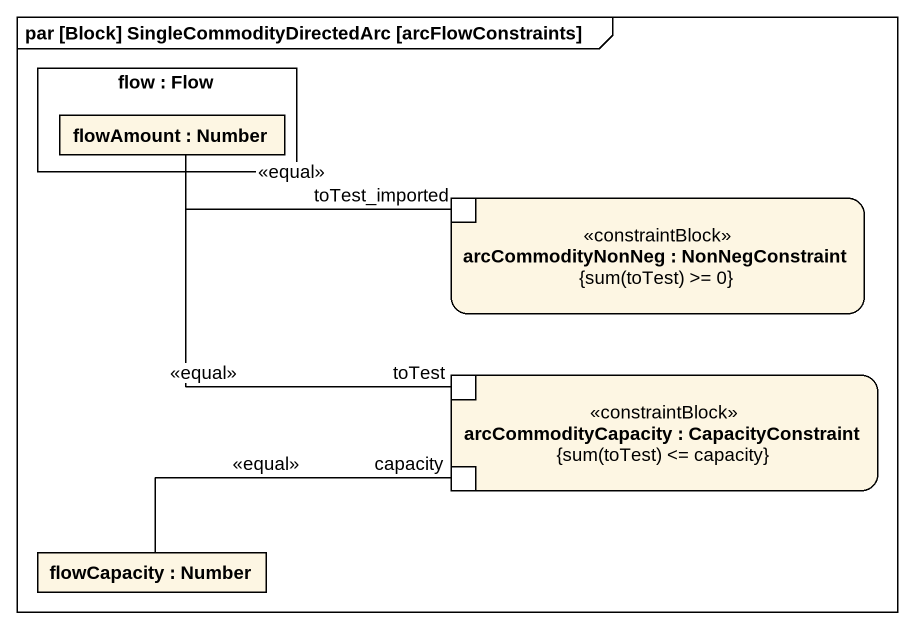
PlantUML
@startuml
mainframe par [Block] SingleCommodityDirectedArc [arcFlowConstraints]
rectangle "flow : Flow" as flow {
  rectangle "flowAmount : Number" as flowAmount
}
rectangle "arcCommodityNonNeg : NonNegConstraint\n{sum(toTest) >= 0}" as arcCommodityNonNeg <<constraintBlock>> {
  port toTest_imported
}
rectangle "arcCommodityCapacity : CapacityConstraint\n{sum(toTest) <= capacity}" as arcCommodityCapacity <<constraintBlock>> {
  port toTest
  port capacity
}
rectangle "flowCapacity : Number" as flowCapacity
toTest_imported -left- flowAmount : <<equal>>
toTest -up- flowAmount : <<equal>>
capacity -left- flowCapacity : <<equal>>
@enduml
